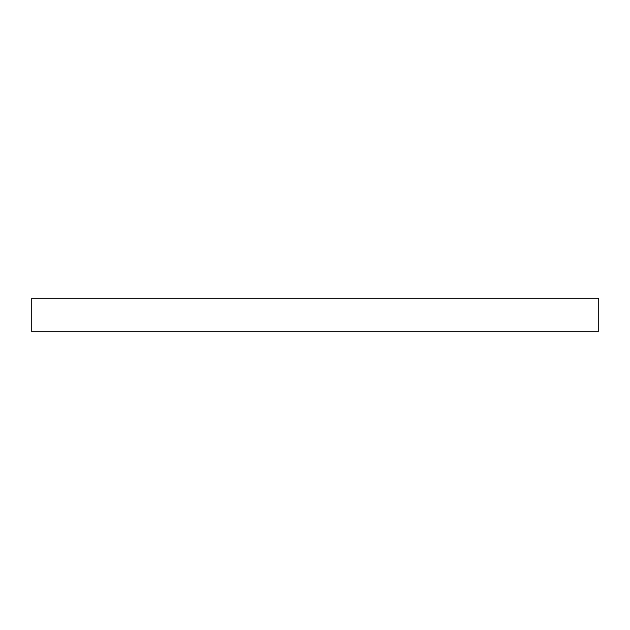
<?xml version="1.0" encoding="UTF-8"?>
<svg xmlns="http://www.w3.org/2000/svg" width="630" height="630" viewBox="0 0 630 630"><rect width="100%" height="100%" fill="white"/><g stroke="black" fill="none" stroke-linecap="round" stroke-linejoin="round"><path stroke-width="0.94" d="M598.5 298.462L31.5 298.462L31.5 331.537L598.5 331.537L598.5 298.462"/></g></svg>
